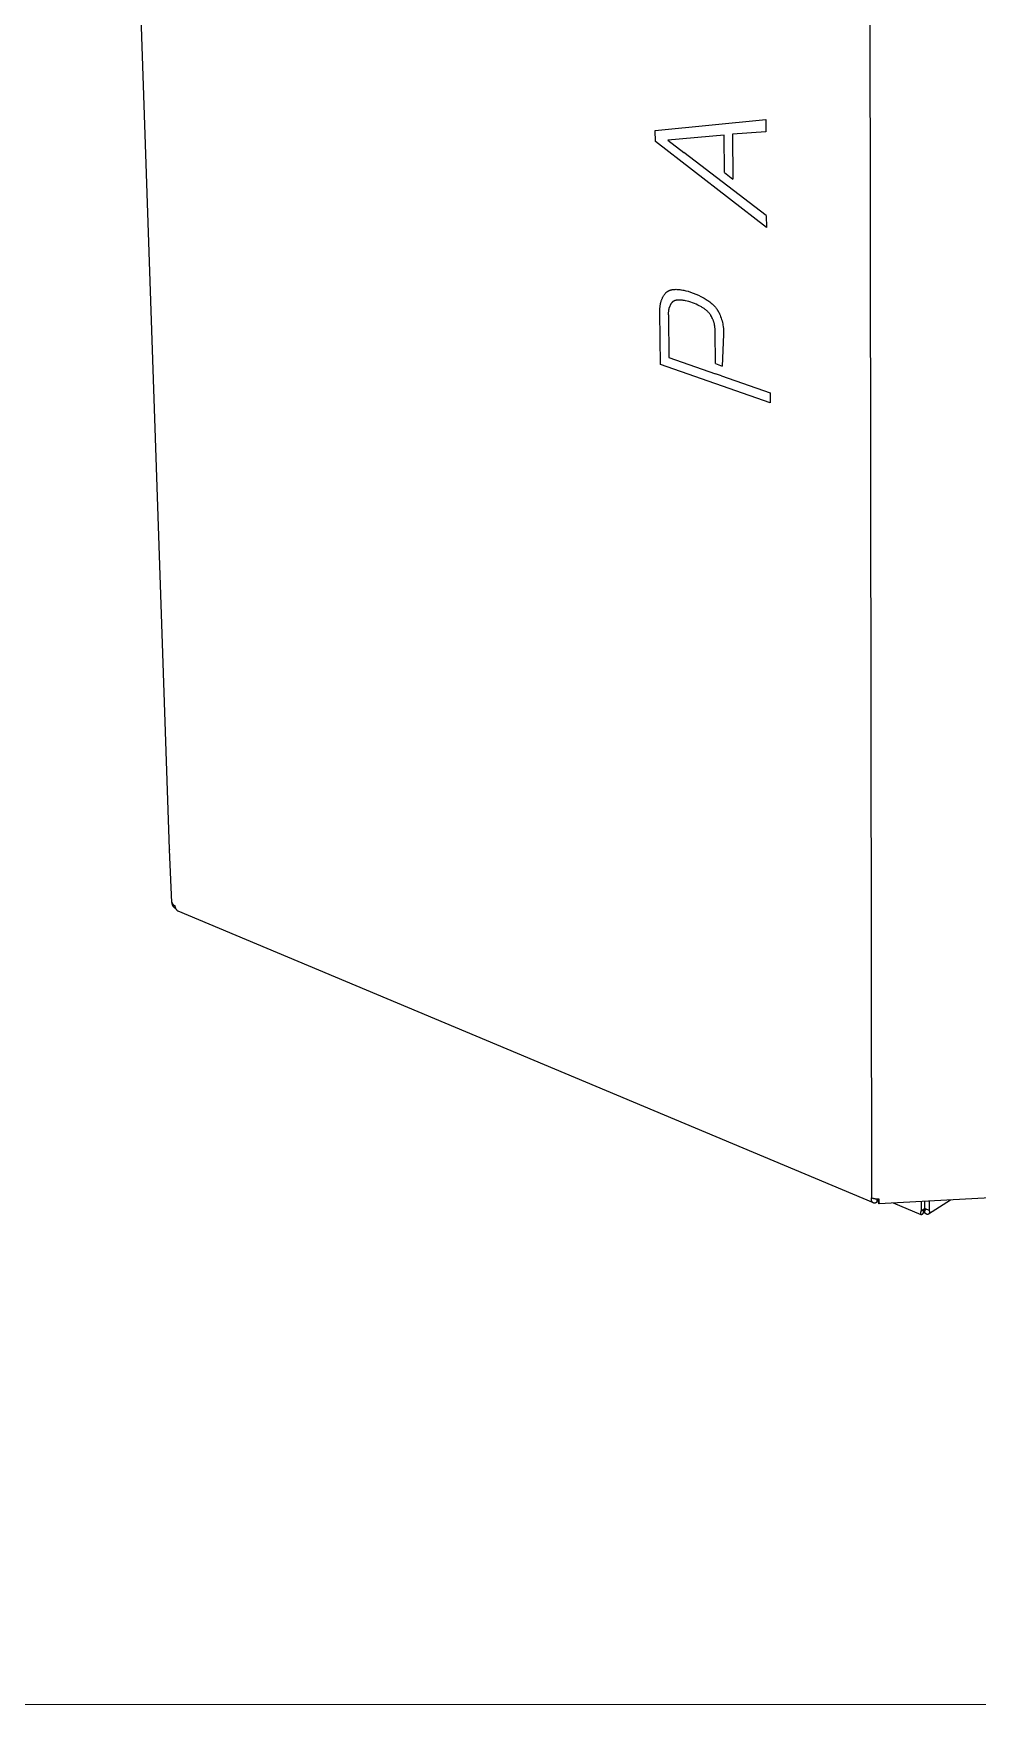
# Model space of a CAD drawing. Header units: millimetres. Extents: x -962 to 3068, y -237 to 2578.
# Drawn here: x -41 to 238.4, y -237.3 to 257.1 of the extents above; entities that cross this region are included whole.
import ezdxf

# ---------------------------------------------------------------- set-up
doc = ezdxf.new("R2010")
doc.units = ezdxf.units.MM
doc.header["$MEASUREMENT"] = 0
doc.layers.add('Domyślny', color=7, linetype='Continuous', true_color=0x000000)
doc.layers.add('Utwórz2D linie widoczne', color=7, linetype='Continuous', true_color=0x000000)

msp = doc.modelspace()

# ---------------------------------------------------------------- linework, layer by layer
at = {"layer": 'Domyślny'}
msp.add_line((206.31, 488.99), (206.99, -87.34), dxfattribs=at)
at = {"layer": 'Domyślny', "color": 18, "lineweight": 15, "true_color": 0x000000}
msp.add_line((3063.98, -237.31), (-962.43, -237.31), dxfattribs=at)
at = {"layer": 'Utwórz2D linie widoczne'}
for p, q in [((-0.78, 15.78), (-19.1, 553.64)), ((143.05, 228.4), (175.73, 231.64)), ((143.09, 225.16), (143.05, 228.4)), ((175.75, 228.01), (165.92, 227.3)), ((175.73, 231.64), (175.75, 228.01)), ((175.91, 199.77), (143.09, 225.16)), ((163.39, 227.04), (146.76, 225.53)), ((146.76, 225.53), (151.45, 221.95)), ((163.48, 215.96), (163.39, 227.04)), ((165.92, 227.3), (166.02, 214.02)), ((151.45, 221.94), (151.45, 221.95)), ((175.89, 203.23), (151.45, 221.94)), ((163.48, 215.96), (166.02, 214.02)), ((175.89, 203.23), (175.91, 199.77)), ((144.76, 177.83), (144.82, 178.01)), ((144.82, 178.01), (144.87, 178.18)), ((144.87, 178.18), (144.94, 178.34)), ((144.94, 178.34), (145, 178.51)), ((145, 178.51), (145.07, 178.67)), ((145.07, 178.67), (145.14, 178.83)), ((145.14, 178.83), (145.22, 178.99)), ((145.22, 178.99), (145.3, 179.15)), ((145.3, 179.15), (145.38, 179.3)), ((145.38, 179.3), (145.47, 179.46)), ((145.47, 179.46), (145.56, 179.6)), ((145.56, 179.6), (145.66, 179.75)), ((145.66, 179.75), (145.76, 179.9)), ((145.76, 179.9), (145.86, 180.04)), ((145.86, 180.04), (145.97, 180.18)), ((145.97, 180.18), (146.03, 180.25)), ((146.03, 180.25), (146.08, 180.32)), ((146.08, 180.32), (146.14, 180.38)), ((146.14, 180.38), (146.2, 180.45)), ((146.2, 180.45), (146.27, 180.51)), ((146.27, 180.51), (146.33, 180.57)), ((146.33, 180.57), (146.4, 180.62)), ((146.4, 180.62), (146.47, 180.68)), ((146.47, 180.68), (146.54, 180.73)), ((146.54, 180.73), (146.61, 180.78)), ((146.61, 180.78), (146.69, 180.83)), ((146.69, 180.83), (146.77, 180.88)), ((146.77, 180.88), (146.84, 180.93)), ((146.84, 180.93), (146.93, 180.97)), ((146.93, 180.97), (147.01, 181.01)), ((147.01, 181.01), (147.09, 181.05)), ((147.09, 181.05), (147.18, 181.09)), ((147.18, 181.09), (147.27, 181.12)), ((147.27, 181.12), (147.36, 181.16)), ((147.36, 181.16), (147.45, 181.19)), ((147.45, 181.19), (147.55, 181.22)), ((147.55, 181.22), (147.64, 181.25)), ((147.64, 181.25), (147.74, 181.27)), ((147.74, 181.27), (147.84, 181.3)), ((147.84, 181.3), (147.95, 181.32)), ((147.95, 181.32), (148.05, 181.34)), ((148.05, 181.34), (148.16, 181.35)), ((148.16, 181.35), (148.27, 181.37)), ((148.27, 181.37), (148.38, 181.38)), ((148.38, 181.38), (148.49, 181.4)), ((148.49, 181.4), (148.6, 181.41)), ((148.6, 181.41), (148.72, 181.41)), ((148.68, 178.01), (148.61, 177.99)), ((148.74, 178.04), (148.68, 178.01)), ((148.72, 181.41), (148.96, 181.42)), ((148.8, 178.06), (148.74, 178.04)), ((148.87, 178.09), (148.8, 178.06)), ((148.94, 178.11), (148.87, 178.09)), ((149.01, 178.13), (148.94, 178.11)), ((148.96, 181.42), (149.2, 181.43)), ((149.08, 178.15), (149.01, 178.13)), ((149.15, 178.16), (149.08, 178.15)), ((149.22, 178.18), (149.15, 178.16)), ((149.2, 181.43), (149.46, 181.42)), ((149.3, 178.19), (149.22, 178.18)), ((149.38, 178.21), (149.3, 178.19)), ((149.46, 178.22), (149.38, 178.21)), ((149.46, 181.42), (149.72, 181.41)), ((149.54, 178.23), (149.46, 178.22)), ((149.62, 178.24), (149.54, 178.23)), ((149.7, 178.24), (149.62, 178.24)), ((149.79, 178.25), (149.7, 178.24)), ((149.72, 181.41), (149.99, 181.39)), ((149.88, 178.25), (149.79, 178.25)), ((150.05, 178.26), (149.88, 178.25)), ((149.99, 181.39), (150.27, 181.36)), ((150.24, 178.25), (150.05, 178.26)), ((150.43, 178.25), (150.24, 178.25)), ((150.27, 181.36), (150.56, 181.32)), ((150.63, 178.23), (150.43, 178.25)), ((150.56, 181.32), (150.85, 181.27)), ((150.83, 178.22), (150.63, 178.23)), ((151.05, 178.19), (150.83, 178.22)), ((150.85, 181.27), (151.15, 181.22)), ((151.26, 178.16), (151.05, 178.19)), ((151.15, 181.22), (151.46, 181.16)), ((151.49, 178.13), (151.26, 178.16)), ((151.46, 181.16), (151.78, 181.09)), ((151.72, 178.08), (151.49, 178.13)), ((151.96, 178.04), (151.72, 178.08)), ((151.78, 181.09), (152.1, 181.02)), ((152.45, 177.93), (151.96, 178.04)), ((152.1, 181.02), (152.78, 180.84)), ((152.78, 180.84), (153.48, 180.63)), ((153.48, 180.63), (154.3, 180.32)), ((154.3, 180.32), (155.07, 179.99)), ((155.07, 179.99), (155.8, 179.66)), ((155.8, 179.66), (156.5, 179.32)), ((156.5, 179.32), (157.16, 178.98)), ((157.16, 178.98), (157.47, 178.8)), ((157.47, 178.8), (157.77, 178.62)), ((157.77, 178.62), (158.07, 178.44)), ((158.07, 178.44), (158.35, 178.26)), ((158.35, 178.26), (158.63, 178.08)), ((158.63, 178.08), (158.89, 177.89)), ((144.41, 175.6), (144.42, 175.8)), ((144.41, 175.4), (144.41, 175.6)), ((144.41, 175.19), (144.41, 175.4)), ((144.41, 174.99), (144.41, 175.19)), ((144.42, 174.78), (144.41, 174.99)), ((144.42, 175.8), (144.43, 175.99)), ((144.43, 174.57), (144.42, 174.78)), ((144.43, 175.99), (144.45, 176.19)), ((144.6, 159.18), (144.43, 174.57)), ((144.45, 176.19), (144.47, 176.38)), ((144.47, 176.38), (144.49, 176.57)), ((144.49, 176.57), (144.52, 176.76)), ((144.52, 176.76), (144.55, 176.94)), ((144.55, 176.94), (144.59, 177.12)), ((144.59, 177.12), (144.62, 177.31)), ((144.62, 177.31), (144.67, 177.48)), ((144.67, 177.48), (144.71, 177.66)), ((144.71, 177.66), (144.76, 177.83)), ((146.9, 174.62), (146.89, 174.49)), ((146.89, 174.49), (146.89, 174.37)), ((146.89, 174.37), (146.89, 174.24)), ((146.89, 174.24), (146.89, 174.11)), ((146.89, 174.11), (146.9, 173.98)), ((146.91, 174.74), (146.9, 174.62)), ((146.9, 173.98), (146.91, 173.85)), ((146.92, 174.87), (146.91, 174.74)), ((146.91, 173.85), (146.92, 173.71)), ((146.93, 174.99), (146.92, 174.87)), ((146.92, 173.71), (147.05, 161.28)), ((146.95, 175.11), (146.93, 174.99)), ((146.97, 175.23), (146.95, 175.11)), ((146.99, 175.35), (146.97, 175.23)), ((147.01, 175.47), (146.99, 175.35)), ((147.04, 175.59), (147.01, 175.47)), ((147.07, 175.71), (147.04, 175.59)), ((147.1, 175.82), (147.07, 175.71)), ((147.13, 175.93), (147.1, 175.82)), ((147.17, 176.05), (147.13, 175.93)), ((147.21, 176.16), (147.17, 176.05)), ((147.25, 176.27), (147.21, 176.16)), ((147.3, 176.38), (147.25, 176.27)), ((147.35, 176.49), (147.3, 176.38)), ((147.4, 176.6), (147.35, 176.49)), ((147.45, 176.7), (147.4, 176.6)), ((147.5, 176.81), (147.45, 176.7)), ((147.56, 176.91), (147.5, 176.81)), ((147.62, 177.01), (147.56, 176.91)), ((147.68, 177.11), (147.62, 177.01)), ((147.75, 177.22), (147.68, 177.11)), ((147.82, 177.32), (147.75, 177.22)), ((147.89, 177.41), (147.82, 177.32)), ((147.91, 177.44), (147.89, 177.41)), ((147.93, 177.46), (147.91, 177.44)), ((147.95, 177.49), (147.93, 177.46)), ((147.97, 177.51), (147.95, 177.49)), ((147.99, 177.53), (147.97, 177.51)), ((148.01, 177.55), (147.99, 177.53)), ((148.03, 177.58), (148.01, 177.55)), ((148.05, 177.6), (148.03, 177.58)), ((148.07, 177.62), (148.05, 177.6)), ((148.09, 177.64), (148.07, 177.62)), ((148.11, 177.66), (148.09, 177.64)), ((148.14, 177.68), (148.11, 177.66)), ((148.18, 177.72), (148.14, 177.68)), ((148.23, 177.76), (148.18, 177.72)), ((148.28, 177.8), (148.23, 177.76)), ((148.33, 177.83), (148.28, 177.8)), ((148.39, 177.87), (148.33, 177.83)), ((148.44, 177.9), (148.39, 177.87)), ((148.5, 177.93), (148.44, 177.9)), ((148.56, 177.96), (148.5, 177.93)), ((148.61, 177.99), (148.56, 177.96)), ((152.97, 177.79), (152.45, 177.93)), ((153.52, 177.64), (152.97, 177.79)), ((154.08, 177.43), (153.52, 177.64)), ((154.62, 177.22), (154.08, 177.43)), ((155.13, 177), (154.62, 177.22)), ((155.61, 176.78), (155.13, 177)), ((156.07, 176.55), (155.61, 176.78)), ((156.51, 176.31), (156.07, 176.55)), ((156.72, 176.2), (156.51, 176.31)), ((156.92, 176.08), (156.72, 176.2)), ((157.12, 175.96), (156.92, 176.08)), ((157.31, 175.83), (157.12, 175.96)), ((157.49, 175.71), (157.31, 175.83)), ((157.67, 175.59), (157.49, 175.71)), ((157.84, 175.46), (157.67, 175.59)), ((158, 175.33), (157.84, 175.46)), ((158.16, 175.2), (158, 175.33)), ((158.31, 175.07), (158.16, 175.2)), ((158.46, 174.94), (158.31, 175.07)), ((158.6, 174.81), (158.46, 174.94)), ((158.73, 174.68), (158.6, 174.81)), ((158.86, 174.54), (158.73, 174.68)), ((158.98, 174.41), (158.86, 174.54)), ((158.89, 177.89), (159.15, 177.7)), ((159.09, 174.27), (158.98, 174.41)), ((159.2, 174.13), (159.09, 174.27)), ((159.15, 177.7), (159.39, 177.51)), ((159.3, 173.99), (159.2, 174.13)), ((159.4, 173.85), (159.3, 173.99)), ((159.39, 177.51), (159.63, 177.32)), ((159.44, 173.78), (159.4, 173.85)), ((159.48, 173.71), (159.44, 173.78)), ((159.65, 173.42), (159.48, 173.71)), ((159.63, 177.32), (159.86, 177.12)), ((159.8, 173.13), (159.65, 173.42)), ((159.95, 172.84), (159.8, 173.13)), ((159.86, 177.12), (160.07, 176.93)), ((160.07, 176.93), (160.28, 176.73)), ((160.28, 176.73), (160.48, 176.53)), ((160.48, 176.53), (160.66, 176.33)), ((160.66, 176.33), (160.84, 176.12)), ((160.84, 176.12), (161.01, 175.92)), ((161.01, 175.92), (161.17, 175.71)), ((161.17, 175.71), (161.24, 175.6)), ((161.24, 175.6), (161.32, 175.5)), ((161.32, 175.5), (161.39, 175.39)), ((161.39, 175.39), (161.45, 175.29)), ((161.45, 175.29), (161.52, 175.18)), ((161.52, 175.18), (161.58, 175.07)), ((161.58, 175.07), (161.64, 174.97)), ((161.64, 174.97), (161.7, 174.86)), ((161.7, 174.86), (161.76, 174.75)), ((161.76, 174.75), (161.81, 174.64)), ((161.81, 174.64), (162.01, 174.2)), ((162.01, 174.2), (162.2, 173.77)), ((162.2, 173.77), (162.37, 173.34)), ((162.37, 173.34), (162.53, 172.92)), ((160.01, 172.69), (159.95, 172.84)), ((160.08, 172.55), (160.01, 172.69)), ((160.14, 172.4), (160.08, 172.55)), ((160.2, 172.26), (160.14, 172.4)), ((160.25, 172.11), (160.2, 172.26)), ((160.3, 171.96), (160.25, 172.11)), ((160.35, 171.81), (160.3, 171.96)), ((160.4, 171.67), (160.35, 171.81)), ((160.44, 171.52), (160.4, 171.67)), ((160.48, 171.37), (160.44, 171.52)), ((160.52, 171.22), (160.48, 171.37)), ((160.55, 171.07), (160.52, 171.22)), ((160.59, 170.92), (160.55, 171.07)), ((160.61, 170.77), (160.59, 170.92)), ((160.64, 170.62), (160.61, 170.77)), ((160.66, 170.47), (160.64, 170.62)), ((160.68, 170.32), (160.66, 170.47)), ((160.7, 170.17), (160.68, 170.32)), ((160.71, 170.01), (160.7, 170.17)), ((160.72, 169.86), (160.71, 170.01)), ((160.73, 169.71), (160.72, 169.86)), ((160.74, 169.56), (160.73, 169.71)), ((160.73, 168.94), (160.74, 169.09)), ((160.82, 159.44), (160.73, 168.94)), ((160.74, 169.4), (160.74, 169.56)), ((160.74, 169.25), (160.74, 169.4)), ((160.74, 169.09), (160.74, 169.25)), ((162.53, 172.92), (162.67, 172.49)), ((162.67, 172.49), (162.79, 172.08)), ((162.79, 172.08), (162.91, 171.66)), ((162.91, 171.66), (163, 171.25)), ((163, 171.25), (163.08, 170.84)), ((163.08, 170.84), (163.15, 170.43)), ((163.15, 170.43), (163.18, 170.23)), ((163.18, 170.23), (163.2, 170.03)), ((163.2, 170.03), (163.22, 169.83)), ((163.22, 169.83), (163.24, 169.63)), ((163.24, 169.63), (163.25, 169.43)), ((163.26, 168.26), (163.24, 168.07)), ((163.25, 169.43), (163.26, 169.24)), ((163.26, 169.24), (163.27, 169.04)), ((163.27, 168.65), (163.26, 168.46)), ((163.26, 168.46), (163.26, 168.26)), ((163.27, 169.04), (163.27, 168.85)), ((163.27, 168.85), (163.27, 168.65)), ((163.24, 168.07), (162.85, 158.73)), ((177.03, 147.82), (144.6, 159.18)), ((147.05, 161.28), (150.98, 159.9)), ((150.98, 159.9), (160.84, 156.46)), ((160.82, 159.44), (162.85, 158.73)), ((162.64, 155.83), (160.84, 156.46)), ((162.64, 155.83), (177.01, 150.81)), ((177.01, 150.81), (177.03, 147.82)), ((-0.78, 15.78), (-0.78, 15.77)), ((-0.78, 15.77), (-0.78, 15.73)), ((0, 0), (-0.78, 15.73)), ((0, 0), (0.01, -0.04)), ((0.01, -0.08), (0, 0)), ((0.01, -0.04), (0.02, -0.08)), ((0.01, -0.15), (0.01, -0.08)), ((0.02, -0.23), (0.01, -0.15)), ((0.02, -0.08), (0.03, -0.12)), ((0.04, -0.3), (0.02, -0.23)), ((0.03, -0.12), (0.05, -0.16)), ((0.05, -0.38), (0.04, -0.3)), ((0.05, -0.16), (0.06, -0.2)), ((0.07, -0.45), (0.05, -0.38)), ((0.06, -0.2), (0.08, -0.24)), ((0.09, -0.52), (0.07, -0.45)), ((0.08, -0.24), (0.09, -0.28)), ((0.09, -0.28), (0.11, -0.31)), ((0.11, -0.6), (0.09, -0.52)), ((0.11, -0.31), (0.13, -0.35)), ((0.14, -0.67), (0.11, -0.6)), ((0.13, -0.35), (0.15, -0.38)), ((0.17, -0.74), (0.14, -0.67)), ((0.15, -0.38), (0.18, -0.42)), ((0.2, -0.81), (0.17, -0.74)), ((0.18, -0.42), (0.2, -0.45)), ((0.2, -0.45), (0.23, -0.49)), ((0.23, -0.88), (0.2, -0.81)), ((0.23, -0.49), (0.25, -0.52)), ((0.27, -0.94), (0.23, -0.88)), ((0.25, -0.52), (0.28, -0.55)), ((0.3, -1.01), (0.27, -0.94)), ((0.28, -0.55), (0.31, -0.58)), ((0.34, -1.08), (0.3, -1.01)), ((0.31, -0.58), (0.34, -0.61)), ((0.34, -0.61), (0.37, -0.64)), ((0.38, -1.14), (0.34, -1.08)), ((0.37, -0.64), (0.4, -0.67)), ((0.43, -1.2), (0.38, -1.14)), ((0.4, -0.67), (0.43, -0.69)), ((0.43, -0.69), (0.46, -0.72)), ((0.47, -1.26), (0.43, -1.2)), ((0.46, -0.72), (0.5, -0.74)), ((0.52, -1.32), (0.47, -1.26)), ((0.5, -0.74), (0.53, -0.77)), ((0.57, -1.38), (0.52, -1.32)), ((0.53, -0.77), (0.57, -0.79)), ((0.57, -0.79), (0.6, -0.81)), ((0.63, -1.43), (0.57, -1.38)), ((0.6, -0.81), (0.64, -0.83)), ((0.68, -1.49), (0.63, -1.43)), ((0.64, -0.83), (0.68, -0.85)), ((0.68, -0.85), (0.72, -0.86)), ((0.74, -1.54), (0.68, -1.49)), ((0.72, -0.86), (0.76, -0.88)), ((0.79, -1.59), (0.74, -1.54)), ((0.76, -0.88), (0.79, -0.89)), ((0.79, -0.89), (0.83, -0.9)), ((0.85, -1.64), (0.79, -1.59)), ((0.83, -0.9), (0.87, -0.92)), ((0.91, -1.68), (0.85, -1.64)), ((0.87, -0.92), (0.88, -0.98)), ((0.88, -0.98), (0.88, -1.04)), ((0.88, -1.04), (0.88, -1.11)), ((0.88, -1.11), (0.89, -1.17)), ((0.89, -1.17), (0.9, -1.23)), ((0.9, -1.23), (0.91, -1.29)), ((0.91, -1.29), (0.93, -1.36)), ((0.97, -1.73), (0.91, -1.68)), ((0.93, -1.36), (0.94, -1.42)), ((0.94, -1.42), (0.96, -1.48)), ((0.96, -1.48), (0.98, -1.54)), ((1.04, -1.77), (0.97, -1.73)), ((0.98, -1.54), (1, -1.6)), ((1, -1.6), (1.03, -1.66)), ((1.03, -1.66), (1.05, -1.72)), ((1.1, -1.81), (1.04, -1.77)), ((1.05, -1.72), (1.08, -1.77)), ((1.08, -1.77), (1.11, -1.83)), ((1.11, -1.83), (1.14, -1.88)), ((1.14, -1.88), (1.18, -1.94)), ((1.18, -1.94), (1.21, -1.99)), ((1.21, -1.99), (1.25, -2.04)), ((1.25, -2.04), (1.29, -2.09)), ((1.29, -2.09), (1.33, -2.14)), ((1.33, -2.14), (1.38, -2.19)), ((1.38, -2.19), (1.42, -2.23)), ((1.42, -2.23), (1.47, -2.27)), ((1.47, -2.27), (1.51, -2.32)), ((1.51, -2.32), (1.56, -2.36)), ((1.56, -2.36), (1.61, -2.4)), ((1.61, -2.4), (1.66, -2.43)), ((1.66, -2.43), (1.72, -2.47)), ((1.72, -2.47), (1.77, -2.5)), ((1.77, -2.5), (1.83, -2.53)), ((207.59, -88.89), (1.83, -2.53)), ((206.99, -87.34), (207.16, -87.4)), ((206.99, -87.46), (206.99, -87.34)), ((206.99, -87.52), (206.99, -87.46)), ((206.99, -87.58), (206.99, -87.52)), ((206.99, -87.64), (206.99, -87.58)), ((206.99, -87.7), (206.99, -87.64)), ((207, -87.76), (206.99, -87.7)), ((207, -87.82), (207, -87.76)), ((207.01, -87.87), (207, -87.82)), ((207.01, -87.92), (207.01, -87.87)), ((207.02, -87.97), (207.01, -87.92)), ((207.03, -88.02), (207.02, -87.97)), ((207.04, -88.08), (207.03, -88.02)), ((207.05, -88.13), (207.04, -88.08)), ((207.07, -88.18), (207.05, -88.13)), ((207.08, -88.23), (207.07, -88.18)), ((207.09, -88.27), (207.08, -88.23)), ((207.11, -88.31), (207.09, -88.27)), ((207.13, -88.36), (207.11, -88.31)), ((207.14, -88.4), (207.13, -88.36)), ((207.16, -88.44), (207.14, -88.4)), ((207.16, -87.4), (207.32, -87.45)), ((207.17, -88.46), (207.16, -88.44)), ((207.18, -88.48), (207.17, -88.46)), ((207.19, -88.5), (207.18, -88.48)), ((207.2, -88.52), (207.19, -88.5)), ((207.22, -88.54), (207.2, -88.52)), ((207.23, -88.56), (207.22, -88.54)), ((207.24, -88.57), (207.23, -88.56)), ((207.25, -88.59), (207.24, -88.57)), ((207.26, -88.61), (207.25, -88.59)), ((207.27, -88.62), (207.26, -88.61)), ((207.28, -88.64), (207.27, -88.62)), ((207.3, -88.65), (207.28, -88.64)), ((207.31, -88.67), (207.3, -88.65)), ((207.32, -88.69), (207.31, -88.67)), ((207.32, -87.45), (207.49, -87.5)), ((207.33, -88.7), (207.32, -88.69)), ((207.35, -88.71), (207.33, -88.7)), ((207.36, -88.73), (207.35, -88.71)), ((207.38, -88.74), (207.36, -88.73)), ((207.39, -88.76), (207.38, -88.74)), ((207.4, -88.77), (207.39, -88.76)), ((207.42, -88.78), (207.4, -88.77)), ((207.43, -88.79), (207.42, -88.78)), ((207.45, -88.81), (207.43, -88.79)), ((207.46, -88.82), (207.45, -88.81)), ((207.48, -88.83), (207.46, -88.82)), ((207.49, -88.84), (207.48, -88.83)), ((207.49, -87.5), (207.65, -87.54)), ((207.51, -88.85), (207.49, -88.84)), ((207.53, -88.86), (207.51, -88.85)), ((207.54, -88.86), (207.53, -88.86)), ((207.56, -88.87), (207.54, -88.86)), ((207.57, -88.88), (207.56, -88.87)), ((207.59, -88.89), (207.57, -88.88)), ((207.61, -88.9), (207.59, -88.89)), ((207.62, -88.9), (207.61, -88.9)), ((207.64, -88.91), (207.62, -88.9)), ((207.66, -88.92), (207.64, -88.91)), ((207.65, -87.54), (207.82, -87.58)), ((207.68, -88.92), (207.66, -88.92)), ((207.69, -88.93), (207.68, -88.92)), ((207.71, -88.93), (207.69, -88.93)), ((207.73, -88.93), (207.71, -88.93)), ((207.75, -88.94), (207.73, -88.93)), ((207.77, -88.94), (207.75, -88.94)), ((207.79, -88.94), (207.77, -88.94)), ((207.8, -88.95), (207.79, -88.94)), ((207.82, -88.95), (207.8, -88.95)), ((207.82, -87.58), (207.99, -87.61)), ((207.84, -88.95), (207.82, -88.95)), ((207.86, -88.95), (207.84, -88.95)), ((207.88, -88.95), (207.86, -88.95)), ((207.9, -88.95), (207.88, -88.95)), ((207.92, -88.95), (207.9, -88.95)), ((207.94, -88.95), (207.92, -88.95)), ((207.95, -88.95), (207.94, -88.95)), ((207.97, -88.95), (207.95, -88.95)), ((207.99, -88.95), (207.97, -88.95)), ((207.99, -87.61), (208.16, -87.64)), ((208.01, -88.94), (207.99, -88.95)), ((208.03, -88.94), (208.01, -88.94)), ((208.06, -88.94), (208.03, -88.94)), ((208.08, -88.93), (208.06, -88.94)), ((208.1, -88.93), (208.08, -88.93)), ((208.12, -88.93), (208.1, -88.93)), ((208.14, -88.92), (208.12, -88.93)), ((208.16, -88.92), (208.14, -88.92)), ((208.16, -87.64), (208.33, -87.66)), ((208.18, -88.91), (208.16, -88.92)), ((208.2, -88.9), (208.18, -88.91)), ((208.24, -88.89), (208.2, -88.9)), ((208.28, -88.87), (208.24, -88.89)), ((208.32, -88.86), (208.28, -88.87)), ((208.36, -88.84), (208.32, -88.86)), ((208.33, -87.66), (208.51, -87.68)), ((208.41, -88.82), (208.36, -88.84)), ((208.45, -88.79), (208.41, -88.82)), ((208.49, -88.77), (208.45, -88.79)), ((208.54, -88.74), (208.49, -88.77)), ((208.51, -87.68), (208.68, -87.68)), ((208.58, -88.72), (208.54, -88.74)), ((208.62, -88.69), (208.58, -88.72)), ((208.66, -88.66), (208.62, -88.69)), ((208.66, -87.68), (208.66, -88.66)), ((208.66, -88.66), (209.16, -87.8)), ((208.68, -87.68), (208.85, -87.69)), ((208.85, -87.69), (209.02, -87.68)), ((209.02, -87.68), (209.2, -87.68)), ((209.2, -88.31), (209.14, -87.68)), ((209.19, -88.74), (209.19, -88.15)), ((209.2, -88.92), (209.19, -88.74)), ((209.2, -87.68), (209.23, -88.22)), ((209.22, -89.06), (209.2, -88.92)), ((209.23, -88.22), (209.25, -88.7)), ((244.06, -87.28), (209.24, -89.17)), ((209.25, -88.7), (209.26, -88.89)), ((209.26, -88.89), (209.26, -89.04)), ((221.74, -92.37), (213.54, -88.93)), ((221.81, -91.12), (221.81, -88.49)), ((222.78, -90.49), (222.78, -88.43)), ((222.86, -90.49), (222.86, -88.43)), ((230.42, -88.02), (223.91, -92.21)), ((224.07, -88.36), (224.07, -91)), ((209.23, -89.1), (209.22, -89.06)), ((209.23, -89.12), (209.23, -89.1)), ((209.23, -89.13), (209.23, -89.12)), ((209.23, -89.14), (209.23, -89.13)), ((209.23, -89.15), (209.23, -89.14)), ((209.24, -89.15), (209.23, -89.15)), ((209.24, -89.16), (209.24, -89.15)), ((209.24, -89.15), (209.24, -89.15)), ((209.24, -89.17), (209.24, -89.16)), ((209.24, -89.16), (209.24, -89.16)), ((209.24, -89.16), (209.24, -89.16)), ((209.24, -89.16), (209.24, -89.16)), ((209.24, -89.16), (209.24, -89.16)), ((209.24, -89.16), (209.24, -89.16)), ((209.24, -89.16), (209.24, -89.16)), ((209.24, -89.16), (209.24, -89.16)), ((209.24, -89.16), (209.24, -89.16)), ((209.24, -89.16), (209.24, -89.16)), ((209.24, -89.17), (209.24, -89.17)), ((209.24, -89.17), (209.24, -89.17)), ((209.24, -89.17), (209.24, -89.17)), ((209.24, -89.17), (209.24, -89.17)), ((209.24, -89.17), (209.24, -89.17)), ((209.24, -89.17), (209.24, -89.17)), ((209.24, -89.17), (209.24, -89.17)), ((209.24, -89.17), (209.24, -89.17)), ((209.24, -89.17), (209.24, -89.17)), ((209.24, -89.17), (209.24, -89.17)), ((209.24, -89.17), (209.24, -89.17)), ((209.24, -89.17), (209.24, -89.17)), ((209.24, -89.17), (209.24, -89.17)), ((209.24, -89.17), (209.24, -89.17)), ((209.24, -89.17), (209.24, -89.17)), ((209.24, -89.17), (209.24, -89.17)), ((209.24, -89.17), (209.24, -89.17)), ((209.24, -89.17), (209.24, -89.17)), ((209.24, -89.17), (209.24, -89.17)), ((209.24, -89.17), (209.24, -89.17)), ((209.24, -89.17), (209.24, -89.17)), ((209.24, -89.17), (209.24, -89.17)), ((209.24, -89.17), (209.24, -89.17)), ((209.24, -89.17), (209.24, -89.17)), ((209.24, -89.17), (209.24, -89.17)), ((209.24, -89.17), (209.24, -89.17)), ((209.24, -89.17), (209.24, -89.17)), ((209.24, -89.17), (209.24, -89.17)), ((209.24, -89.17), (209.24, -89.17)), ((209.24, -89.17), (209.24, -89.17)), ((209.24, -89.17), (209.24, -89.17)), ((209.24, -89.17), (209.24, -89.17)), ((209.24, -89.17), (209.24, -89.17)), ((209.24, -89.17), (209.24, -89.17)), ((209.24, -89.17), (209.24, -89.17)), ((209.24, -89.17), (209.24, -89.17)), ((209.24, -89.17), (209.24, -89.17)), ((209.24, -89.17), (209.24, -89.17)), ((209.24, -89.17), (209.24, -89.17)), ((209.24, -89.17), (209.24, -89.17)), ((209.24, -89.17), (209.24, -89.17)), ((209.24, -89.17), (209.24, -89.17)), ((209.24, -89.17), (209.24, -89.17)), ((209.24, -89.17), (209.24, -89.17)), ((209.24, -89.17), (209.24, -89.17)), ((209.24, -89.17), (209.24, -89.17)), ((209.24, -89.17), (209.24, -89.17)), ((209.24, -89.17), (209.24, -89.17)), ((209.24, -89.17), (209.24, -89.17)), ((209.24, -89.17), (209.24, -89.17)), ((209.24, -89.17), (209.24, -89.17)), ((209.24, -89.17), (209.24, -89.17)), ((209.26, -89.11), (209.25, -89.13)), ((209.25, -89.13), (209.25, -89.14)), ((209.25, -89.14), (209.25, -89.15)), ((209.25, -89.15), (209.25, -89.15)), ((209.25, -89.15), (209.25, -89.15)), ((209.25, -89.15), (209.25, -89.15)), ((209.25, -89.15), (209.25, -89.16)), ((209.25, -89.16), (209.25, -89.16)), ((209.25, -89.16), (209.25, -89.16)), ((209.25, -89.16), (209.25, -89.16)), ((209.25, -89.16), (209.25, -89.16)), ((209.25, -89.16), (209.25, -89.16)), ((209.25, -89.16), (209.25, -89.16)), ((209.25, -89.16), (209.25, -89.16)), ((209.25, -89.16), (209.25, -89.16)), ((209.25, -89.16), (209.25, -89.17)), ((209.25, -89.17), (209.25, -89.17)), ((209.25, -89.17), (209.25, -89.17)), ((209.25, -89.17), (209.25, -89.17)), ((209.25, -89.17), (209.25, -89.17)), ((209.25, -89.17), (209.25, -89.17)), ((209.25, -89.17), (209.25, -89.17)), ((209.25, -89.17), (209.25, -89.17)), ((209.25, -89.17), (209.25, -89.17)), ((209.25, -89.17), (209.25, -89.17)), ((209.25, -89.17), (209.25, -89.17)), ((209.25, -89.17), (209.25, -89.17)), ((209.25, -89.17), (209.25, -89.17)), ((209.25, -89.17), (209.25, -89.17)), ((209.25, -89.17), (209.25, -89.17)), ((209.25, -89.17), (209.25, -89.17)), ((209.25, -89.17), (209.25, -89.17)), ((209.25, -89.17), (209.25, -89.17)), ((209.25, -89.17), (209.25, -89.17)), ((209.25, -89.17), (209.25, -89.17)), ((209.25, -89.17), (209.25, -89.17)), ((209.25, -89.17), (209.25, -89.17)), ((209.25, -89.17), (209.25, -89.17)), ((209.25, -89.17), (209.25, -89.17)), ((209.25, -89.17), (209.25, -89.17)), ((209.25, -89.17), (209.25, -89.17)), ((209.25, -89.17), (209.25, -89.17)), ((209.25, -89.17), (209.25, -89.17)), ((209.25, -89.17), (209.25, -89.17)), ((209.25, -89.17), (209.25, -89.17)), ((209.25, -89.17), (209.25, -89.17)), ((209.25, -89.17), (209.25, -89.17)), ((209.25, -89.17), (209.25, -89.17)), ((209.25, -89.17), (209.25, -89.17)), ((209.25, -89.17), (209.25, -89.17)), ((209.25, -89.17), (209.25, -89.17)), ((209.25, -89.17), (209.25, -89.17)), ((209.25, -89.17), (209.25, -89.17)), ((209.25, -89.17), (209.24, -89.17)), ((209.26, -89.04), (209.26, -89.09)), ((209.26, -89.09), (209.26, -89.11)), ((221.6, -91.95), (221.61, -91.91)), ((221.6, -91.98), (221.6, -91.95)), ((221.6, -92.02), (221.6, -91.98)), ((221.6, -92.05), (221.6, -92.02)), ((221.6, -92.07), (221.6, -92.05)), ((221.6, -92.09), (221.6, -92.07)), ((221.61, -92.1), (221.6, -92.09)), ((221.61, -91.83), (221.62, -91.79)), ((221.61, -91.87), (221.61, -91.83)), ((221.61, -91.91), (221.61, -91.87)), ((221.61, -92.12), (221.61, -92.1)), ((221.61, -92.14), (221.61, -92.12)), ((221.61, -92.15), (221.61, -92.14)), ((221.62, -92.16), (221.61, -92.15)), ((221.62, -91.79), (221.63, -91.74)), ((221.62, -92.18), (221.62, -92.16)), ((221.62, -92.19), (221.62, -92.18)), ((221.62, -92.2), (221.62, -92.19)), ((221.63, -92.22), (221.62, -92.2)), ((221.63, -91.7), (221.64, -91.66)), ((221.63, -91.74), (221.63, -91.7)), ((221.63, -92.23), (221.63, -92.22)), ((221.64, -92.24), (221.63, -92.23)), ((221.64, -91.66), (221.65, -91.61)), ((221.64, -92.25), (221.64, -92.24)), ((221.64, -92.26), (221.64, -92.25)), ((221.65, -92.27), (221.64, -92.26)), ((221.65, -91.61), (221.67, -91.53)), ((221.65, -92.28), (221.65, -92.27)), ((221.66, -92.29), (221.65, -92.28)), ((221.65, -92.28), (221.65, -92.28)), ((221.66, -92.3), (221.66, -92.29)), ((221.66, -92.29), (221.66, -92.29)), ((221.67, -92.3), (221.66, -92.3)), ((221.66, -92.3), (221.66, -92.3)), ((221.67, -91.53), (221.7, -91.42)), ((221.67, -92.31), (221.67, -92.3)), ((221.68, -92.32), (221.67, -92.31)), ((221.67, -92.31), (221.67, -92.31)), ((221.68, -92.33), (221.68, -92.32)), ((221.68, -92.32), (221.68, -92.32)), ((221.69, -92.33), (221.68, -92.33)), ((221.69, -92.34), (221.69, -92.33)), ((221.69, -92.33), (221.69, -92.33)), ((221.7, -92.34), (221.69, -92.34)), ((221.7, -91.42), (221.73, -91.32)), ((221.7, -92.35), (221.7, -92.34)), ((221.7, -92.34), (221.7, -92.34)), ((221.71, -92.35), (221.7, -92.35)), ((221.7, -92.35), (221.7, -92.35)), ((221.71, -92.36), (221.71, -92.35)), ((221.71, -92.35), (221.71, -92.35)), ((221.72, -92.36), (221.71, -92.36)), ((221.73, -92.36), (221.72, -92.36)), ((221.72, -92.36), (221.72, -92.36)), ((221.73, -91.32), (221.77, -91.22)), ((221.73, -92.37), (221.73, -92.36)), ((221.74, -92.37), (221.73, -92.37)), ((221.73, -92.37), (221.73, -92.37)), ((221.75, -92.37), (221.74, -92.37)), ((221.74, -92.37), (221.74, -92.37)), ((221.74, -92.37), (221.74, -92.37)), ((221.75, -92.38), (221.75, -92.37)), ((221.76, -92.38), (221.75, -92.38)), ((221.77, -92.38), (221.76, -92.38)), ((221.76, -92.38), (221.76, -92.38)), ((221.76, -92.38), (221.76, -92.38)), ((221.77, -91.22), (221.81, -91.12)), ((221.78, -92.38), (221.77, -92.38)), ((221.77, -92.38), (221.77, -92.38)), ((221.79, -92.38), (221.78, -92.38)), ((221.78, -92.38), (221.78, -92.38)), ((221.78, -92.38), (221.78, -92.38)), ((221.8, -92.38), (221.79, -92.38)), ((221.79, -92.38), (221.79, -92.38)), ((221.81, -92.38), (221.8, -92.38)), ((221.8, -92.38), (221.8, -92.38)), ((221.8, -92.38), (221.8, -92.38)), ((221.81, -91.12), (222.78, -90.49)), ((221.82, -92.38), (221.81, -92.38)), ((221.81, -92.38), (221.81, -92.38)), ((221.83, -92.38), (221.82, -92.38)), ((221.82, -92.38), (221.82, -92.38)), ((221.84, -92.38), (221.83, -92.38)), ((221.83, -92.38), (221.83, -92.38)), ((221.85, -92.38), (221.84, -92.38)), ((221.84, -92.38), (221.84, -92.38)), ((221.86, -92.38), (221.85, -92.38)), ((221.85, -92.38), (221.85, -92.38)), ((221.87, -92.38), (221.86, -92.38)), ((221.86, -92.38), (221.86, -92.38)), ((221.88, -92.37), (221.87, -92.37)), ((221.87, -92.37), (221.87, -92.38)), ((221.89, -92.37), (221.88, -92.37)), ((221.9, -92.36), (221.89, -92.37)), ((221.91, -92.36), (221.9, -92.36)), ((221.92, -92.36), (221.91, -92.36)), ((221.93, -92.35), (221.92, -92.36)), ((221.94, -92.34), (221.93, -92.35)), ((221.93, -92.35), (221.93, -92.35)), ((221.95, -92.34), (221.94, -92.34)), ((221.96, -92.33), (221.95, -92.34)), ((221.98, -92.32), (221.96, -92.33)), ((221.99, -92.31), (221.98, -92.32)), ((222, -92.31), (221.99, -92.31)), ((222.01, -92.3), (222, -92.31)), ((222.02, -92.29), (222.01, -92.3)), ((222.04, -92.27), (222.02, -92.29)), ((222.06, -92.25), (222.04, -92.27)), ((222.08, -92.23), (222.06, -92.25)), ((222.1, -92.21), (222.08, -92.23)), ((222.12, -92.19), (222.1, -92.21)), ((222.15, -92.16), (222.12, -92.19)), ((222.17, -92.13), (222.15, -92.16)), ((222.2, -92.1), (222.17, -92.13)), ((222.22, -92.07), (222.2, -92.1)), ((222.22, -91.2), (222.21, -91.21)), ((222.21, -91.21), (222.21, -91.22)), ((222.21, -91.22), (222.21, -91.21)), ((222.21, -91.21), (222.22, -91.21)), ((222.21, -91.22), (222.21, -91.22)), ((222.22, -91.2), (222.23, -91.17)), ((222.23, -91.19), (222.22, -91.2)), ((222.22, -91.21), (222.22, -91.2)), ((222.24, -92.04), (222.22, -92.07)), ((222.23, -91.17), (222.24, -91.14)), ((222.24, -91.16), (222.23, -91.19)), ((222.24, -91.14), (222.25, -91.11)), ((222.26, -91.13), (222.24, -91.16)), ((222.26, -92.01), (222.24, -92.04)), ((222.25, -91.11), (222.26, -91.05)), ((222.26, -91.05), (222.27, -91)), ((222.28, -91.09), (222.26, -91.13)), ((222.31, -91.95), (222.26, -92.01)), ((222.27, -91), (222.28, -90.95)), ((222.28, -90.95), (222.29, -90.89)), ((222.3, -91.05), (222.28, -91.09)), ((222.33, -91), (222.3, -91.05)), ((222.31, -91.04), (222.31, -91.95)), ((222.37, -90.95), (222.33, -91)), ((222.41, -90.9), (222.37, -90.95)), ((222.46, -90.84), (222.41, -90.9)), ((222.51, -90.78), (222.46, -90.84)), ((222.56, -90.72), (222.51, -90.78)), ((222.78, -90.49), (222.56, -90.72)), ((222.59, -90.69), (222.85, -91.92)), ((222.82, -89.3), (222.78, -89.29)), ((222.85, -90.56), (222.78, -90.23)), ((222.86, -89.31), (222.82, -89.3)), ((222.85, -91.92), (222.85, -90.56)), ((222.85, -90.56), (222.86, -90.59)), ((222.88, -91.95), (222.85, -91.92)), ((222.86, -90.49), (224.07, -91)), ((222.88, -90.52), (222.86, -90.49)), ((222.86, -90.59), (222.88, -90.62)), ((222.91, -90.55), (222.88, -90.52)), ((222.88, -90.62), (222.89, -90.66)), ((222.92, -91.98), (222.88, -91.95)), ((222.89, -90.66), (222.91, -90.69)), ((222.93, -90.58), (222.91, -90.55)), ((222.91, -90.69), (222.93, -90.71)), ((222.95, -92), (222.92, -91.98)), ((222.96, -90.61), (222.93, -90.58)), ((222.93, -90.71), (222.94, -90.74)), ((222.94, -90.74), (222.96, -90.76)), ((222.99, -92.03), (222.95, -92)), ((222.98, -90.64), (222.96, -90.61)), ((222.96, -90.76), (222.97, -90.78)), ((222.97, -90.78), (222.98, -90.79)), ((223, -90.67), (222.98, -90.64)), ((222.98, -90.79), (222.98, -90.8)), ((222.98, -90.8), (222.99, -90.81)), ((222.99, -90.81), (223, -90.82)), ((223.03, -92.06), (222.99, -92.03)), ((223.01, -90.7), (223, -90.67)), ((223, -90.82), (223.01, -90.83)), ((223.02, -90.71), (223.01, -90.7)), ((223.01, -90.83), (223.01, -90.84)), ((223.01, -90.84), (223.02, -90.84)), ((223.03, -90.73), (223.02, -90.71)), ((223.02, -90.84), (223.02, -90.85)), ((223.02, -90.85), (223.03, -90.85)), ((223.04, -90.74), (223.03, -90.73)), ((223.03, -90.85), (223.03, -90.85)), ((223.03, -90.85), (223.03, -90.86)), ((223.03, -90.86), (223.04, -90.86)), ((223.07, -92.08), (223.03, -92.06)), ((223.05, -90.75), (223.04, -90.74)), ((223.04, -90.86), (223.04, -90.86)), ((223.04, -90.86), (223.04, -90.86)), ((223.04, -90.86), (223.04, -90.87)), ((223.04, -90.87), (223.05, -90.87)), ((223.05, -90.77), (223.05, -90.75)), ((223.06, -90.78), (223.05, -90.77)), ((223.05, -90.87), (223.05, -90.87)), ((223.05, -90.87), (223.05, -90.87)), ((223.05, -90.87), (223.05, -90.87)), ((223.05, -90.87), (223.05, -90.87)), ((223.05, -90.87), (223.05, -90.87)), ((223.05, -90.87), (223.06, -90.87)), ((223.06, -90.79), (223.06, -90.78)), ((223.07, -90.8), (223.06, -90.79)), ((223.06, -90.87), (223.06, -90.87)), ((223.06, -90.87), (223.06, -90.87)), ((223.06, -90.87), (223.06, -90.87)), ((223.06, -90.87), (223.06, -90.87)), ((223.06, -90.87), (223.06, -90.87)), ((223.06, -90.87), (223.06, -90.88)), ((223.06, -90.88), (223.06, -90.88)), ((223.06, -90.88), (223.06, -90.88)), ((223.06, -90.88), (223.06, -90.88)), ((223.06, -90.88), (223.07, -90.88)), ((223.07, -90.81), (223.07, -90.8)), ((223.07, -90.82), (223.07, -90.81)), ((223.07, -90.81), (223.07, -90.81)), ((223.08, -90.82), (223.07, -90.82)), ((223.07, -90.88), (223.07, -90.87)), ((223.07, -90.87), (223.07, -90.87)), ((223.07, -90.87), (223.07, -90.87)), ((223.07, -90.87), (223.07, -90.87)), ((223.07, -90.87), (223.07, -90.87)), ((223.07, -90.87), (223.08, -90.87)), ((223.07, -90.88), (223.07, -90.88)), ((223.07, -90.88), (223.07, -90.88)), ((223.07, -90.88), (223.07, -90.88)), ((223.07, -90.88), (223.07, -90.88)), ((223.07, -90.88), (223.07, -90.88)), ((223.07, -90.88), (223.07, -90.88)), ((223.07, -90.88), (223.07, -90.88)), ((223.07, -90.88), (223.07, -90.88)), ((223.07, -90.88), (223.07, -90.88)), ((223.07, -90.88), (223.07, -90.88)), ((223.07, -90.88), (223.07, -90.88)), ((223.07, -90.88), (223.07, -90.88)), ((223.07, -90.88), (223.07, -90.88)), ((223.07, -90.88), (223.07, -90.88)), ((223.07, -90.88), (223.07, -90.88)), ((223.07, -90.88), (223.07, -90.88)), ((223.07, -90.88), (223.07, -90.88)), ((223.07, -90.88), (223.07, -90.88)), ((223.07, -90.88), (223.07, -90.88)), ((223.07, -90.88), (223.07, -90.88)), ((223.07, -90.88), (223.07, -90.88)), ((223.07, -90.88), (223.07, -90.88)), ((223.07, -90.88), (223.07, -90.88)), ((223.07, -90.88), (223.07, -90.88)), ((223.11, -92.11), (223.07, -92.08)), ((223.08, -90.83), (223.08, -90.82)), ((223.08, -90.84), (223.08, -90.83)), ((223.08, -90.83), (223.08, -90.83)), ((223.08, -90.85), (223.08, -90.84)), ((223.08, -90.84), (223.08, -90.84)), ((223.08, -90.84), (223.08, -90.84)), ((223.08, -90.84), (223.08, -90.84)), ((223.08, -90.86), (223.08, -90.85)), ((223.08, -90.85), (223.08, -90.85)), ((223.08, -90.85), (223.08, -90.85)), ((223.08, -90.85), (223.08, -90.85)), ((223.08, -90.85), (223.08, -90.85)), ((223.08, -90.87), (223.08, -90.86)), ((223.08, -90.86), (223.08, -90.86)), ((223.08, -90.86), (223.08, -90.86)), ((223.08, -90.86), (223.08, -90.86)), ((223.08, -90.86), (223.08, -90.86)), ((223.08, -90.86), (223.08, -90.86)), ((223.08, -90.86), (223.08, -90.86)), ((223.08, -90.86), (223.08, -90.86)), ((223.08, -90.86), (223.08, -90.86)), ((223.08, -90.86), (223.08, -90.86)), ((223.08, -90.87), (223.08, -90.87)), ((223.08, -90.87), (223.08, -90.87)), ((223.08, -90.87), (223.08, -90.87)), ((223.08, -90.87), (223.08, -90.87)), ((223.08, -90.87), (223.08, -90.87)), ((223.08, -90.87), (223.08, -90.87)), ((223.08, -90.87), (223.08, -90.87)), ((223.08, -90.87), (223.08, -90.87)), ((223.08, -90.87), (223.08, -90.87)), ((223.08, -90.87), (223.08, -90.87)), ((223.08, -90.87), (223.08, -90.87)), ((223.08, -90.87), (223.08, -90.87)), ((223.08, -90.87), (223.08, -90.87)), ((223.08, -90.87), (223.08, -90.87)), ((223.08, -90.87), (223.08, -90.87)), ((223.08, -90.87), (223.08, -90.87)), ((223.08, -90.87), (223.08, -90.87)), ((223.08, -90.87), (223.08, -90.87)), ((223.08, -90.87), (223.08, -90.87)), ((223.08, -90.87), (223.08, -90.87)), ((223.08, -90.87), (223.08, -90.87)), ((223.08, -90.87), (223.08, -90.87)), ((223.08, -90.87), (223.08, -90.87)), ((223.08, -90.87), (223.08, -90.87)), ((223.08, -90.87), (223.08, -90.87)), ((223.08, -90.87), (223.08, -90.87)), ((223.08, -90.87), (223.08, -90.87)), ((223.08, -90.87), (223.08, -90.87)), ((223.08, -90.87), (223.08, -90.87)), ((223.08, -90.87), (223.08, -90.87)), ((223.08, -90.87), (223.08, -90.87)), ((223.08, -90.87), (223.08, -90.87)), ((223.08, -90.87), (223.08, -90.87)), ((223.14, -92.13), (223.11, -92.11)), ((223.18, -92.15), (223.14, -92.13)), ((223.22, -92.17), (223.18, -92.15)), ((223.25, -92.19), (223.22, -92.17)), ((223.29, -92.21), (223.25, -92.19)), ((223.31, -92.21), (223.29, -92.21)), ((223.33, -92.22), (223.31, -92.21)), ((223.35, -92.23), (223.33, -92.22)), ((223.36, -92.24), (223.35, -92.23)), ((223.38, -92.24), (223.36, -92.24)), ((223.4, -92.25), (223.38, -92.24)), ((223.42, -92.25), (223.4, -92.25)), ((223.44, -92.26), (223.42, -92.25)), ((223.46, -92.26), (223.44, -92.26)), ((223.47, -92.27), (223.46, -92.26)), ((223.49, -92.27), (223.47, -92.27)), ((223.51, -92.27), (223.49, -92.27)), ((223.52, -92.28), (223.51, -92.27)), ((223.54, -92.28), (223.52, -92.28)), ((223.56, -92.28), (223.54, -92.28)), ((223.57, -92.28), (223.56, -92.28)), ((223.59, -92.28), (223.57, -92.28)), ((223.61, -92.28), (223.59, -92.28)), ((223.62, -92.28), (223.61, -92.28)), ((223.64, -92.28), (223.62, -92.28)), ((223.66, -92.28), (223.64, -92.28)), ((223.67, -92.28), (223.66, -92.28)), ((223.69, -92.28), (223.67, -92.28)), ((223.71, -92.28), (223.69, -92.28)), ((223.72, -92.28), (223.71, -92.28)), ((223.74, -92.27), (223.72, -92.28)), ((223.75, -92.27), (223.74, -92.27)), ((223.77, -92.27), (223.75, -92.27)), ((223.79, -92.26), (223.77, -92.27)), ((223.8, -92.26), (223.79, -92.26)), ((223.82, -92.25), (223.8, -92.26)), ((223.83, -92.25), (223.82, -92.25)), ((223.85, -92.24), (223.83, -92.25)), ((223.86, -92.23), (223.85, -92.24)), ((223.87, -92.23), (223.86, -92.23)), ((223.88, -92.22), (223.87, -92.23)), ((223.9, -92.21), (223.88, -92.22)), ((223.91, -92.21), (223.9, -92.21)), ((223.92, -92.2), (223.91, -92.21)), ((223.93, -92.19), (223.92, -92.2)), ((223.94, -92.19), (223.93, -92.19)), ((223.95, -92.18), (223.94, -92.19)), ((223.96, -92.17), (223.95, -92.18)), ((223.97, -92.16), (223.96, -92.17)), ((223.98, -92.15), (223.97, -92.16)), ((223.99, -92.14), (223.98, -92.15)), ((224, -92.13), (223.99, -92.14)), ((224.01, -92.11), (224, -92.13)), ((224.02, -92.1), (224.01, -92.11)), ((224.03, -92.09), (224.02, -92.1)), ((224.04, -92.08), (224.03, -92.09)), ((224.05, -92.06), (224.04, -92.08)), ((224.06, -92.05), (224.05, -92.06)), ((224.07, -92.04), (224.06, -92.05)), ((224.07, -91), (224.08, -91.04)), ((224.08, -92.01), (224.07, -92.02)), ((224.07, -92.02), (224.07, -92.04)), ((224.08, -91.04), (224.1, -91.09)), ((224.09, -91.99), (224.08, -92.01)), ((224.1, -91.98), (224.09, -91.99)), ((224.1, -91.09), (224.11, -91.14)), ((224.11, -91.95), (224.1, -91.96)), ((224.1, -91.96), (224.1, -91.98)), ((224.11, -91.14), (224.12, -91.18)), ((224.12, -91.93), (224.11, -91.95)), ((224.12, -91.18), (224.13, -91.23)), ((224.13, -91.89), (224.12, -91.91)), ((224.12, -91.91), (224.12, -91.93)), ((224.13, -91.23), (224.14, -91.28)), ((224.14, -91.86), (224.13, -91.88)), ((224.13, -91.88), (224.13, -91.89)), ((224.14, -91.28), (224.15, -91.33)), ((224.15, -91.83), (224.14, -91.84)), ((224.14, -91.84), (224.14, -91.86)), ((224.15, -91.33), (224.16, -91.37)), ((224.16, -91.77), (224.15, -91.79)), ((224.15, -91.79), (224.15, -91.81)), ((224.15, -91.81), (224.15, -91.83)), ((224.16, -91.37), (224.16, -91.42)), ((224.16, -91.42), (224.17, -91.46)), ((224.17, -91.7), (224.16, -91.72)), ((224.16, -91.72), (224.16, -91.76)), ((224.16, -91.76), (224.16, -91.77)), ((224.17, -91.46), (224.17, -91.5)), ((224.17, -91.5), (224.17, -91.55)), ((224.17, -91.55), (224.17, -91.59)), ((224.17, -91.59), (224.17, -91.63)), ((224.17, -91.63), (224.17, -91.68)), ((224.17, -91.68), (224.17, -91.7))]:
    msp.add_line(p, q, dxfattribs=at)

doc.saveas('drawing.dxf')
